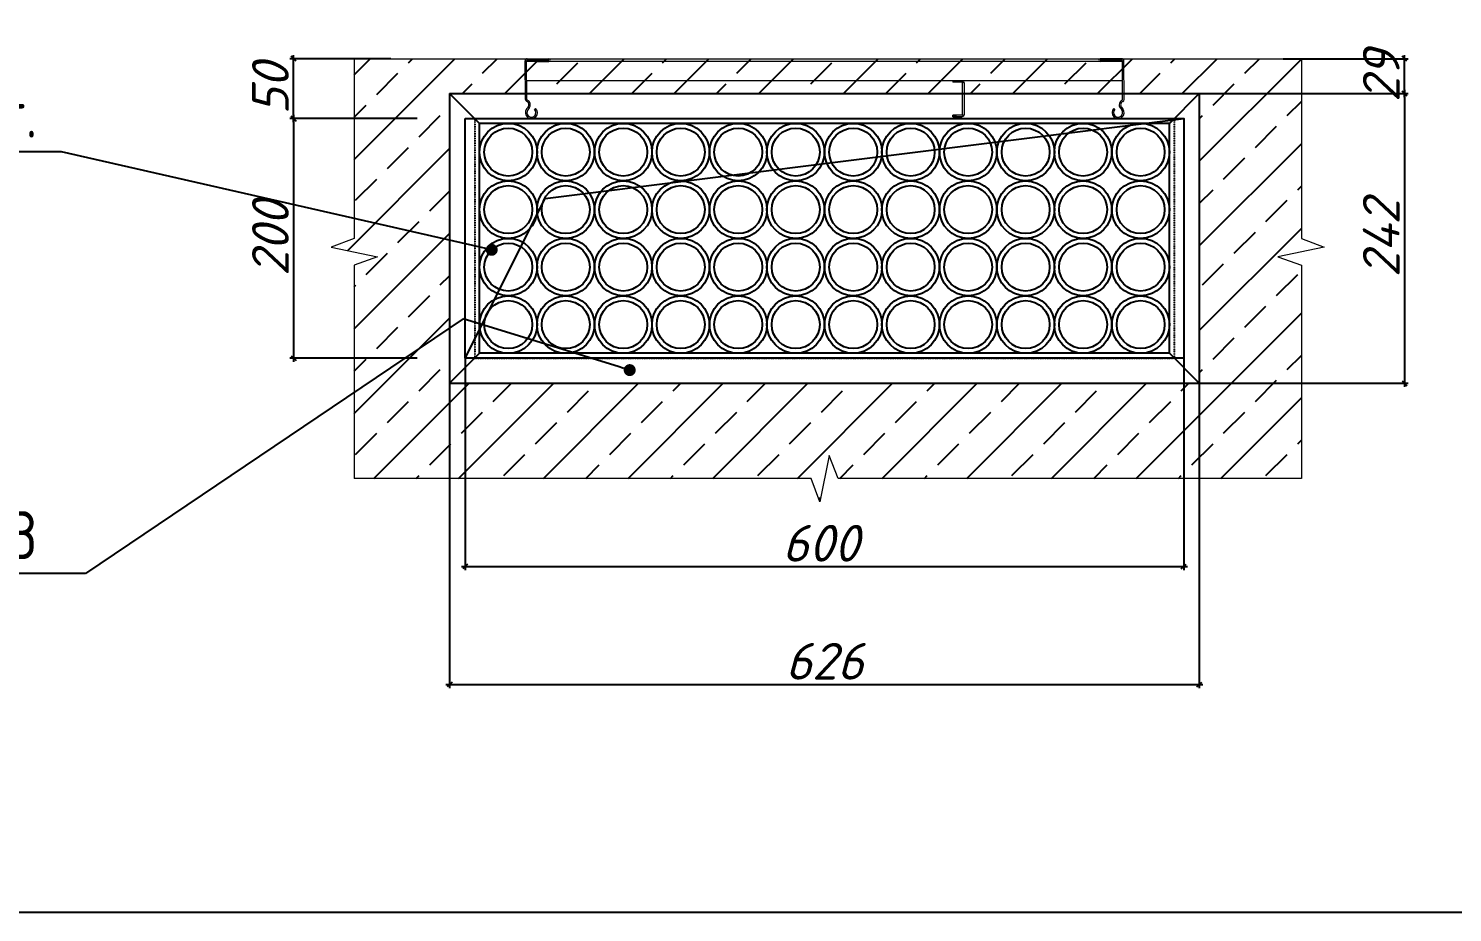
# Model space of a CAD drawing. Header units: millimetres. Extents: x -42533 to 645315, y 3457 to 82611.
# Drawn here: x 303352 to 309170, y 5128 to 8740 of the extents above; entities that cross this region are included whole.
import ezdxf
from ezdxf import colors
from ezdxf.entities.mleader import LeaderData, LeaderLine
from ezdxf.math import Vec2, Vec3

# ---------------------------------------------------------------- set-up
doc = ezdxf.new("R2010")
doc.units = ezdxf.units.MM
doc.linetypes.add('ШТРИХОВАЯ', pattern=[0.75, 0.5, -0.25])
for name, color, linetype in [('PDF _Геометрия', 7, 'Continuous'), ('Обрамление гильз', 5, 'Continuous'), ('ЭОМ_Лотки рабочие', 5, 'Continuous')]:
    doc.layers.add(name, color=color, linetype=linetype)
doc.layers.add('ЭМ_кабеленесущие конструкции', color=7, linetype='Continuous', lineweight=15)
doc.layers.add('ЭОМ_Освещение рабочее', color=7, linetype='Continuous', lineweight=9, true_color=0x312af4)
doc.styles.add('ISOCPEUR', font='isocpeur.ttf', dxfattribs={"width": 0.85, "height": 275})
doc.styles.add('MYSTYLE', font='isocpeur.ttf', dxfattribs={"oblique": 15})
doc.dimstyles.new('1', dxfattribs={"dimtxt": 35, "dimasz": 20, "dimexe": 15, "dimexo": 0.625, "dimgap": 20, "dimtad": 1, "dimdec": 0, "dimtxsty": 'MYSTYLE', "dimblk": 'OBLIQUE', "dimcen": 0, "dimdle": 15, "dimadec": 0, "dimazin": 0, "dimtfac": 1, "dimtdec": 0, "dimtmove": 0, "dimatfit": 3, "dimldrblk": 'OBLIQUE', "dimfxl": 1, "dimarcsym": 0})

# ---------------------------------------------------------------- blocks, each defined once
blk = doc.blocks.new('_Oblique')
at = {"color": 0, "linetype": 'ByBlock', "lineweight": -2}
blk.add_line((-0.5, -0.5), (0.5, 0.5), dxfattribs=at)
blk = doc.blocks.new('*D1786')
at = {"color": 0, "lineweight": -2, "transparency": 16777216}
for p, q in [((308478.1, 8616), (308988.5, 8616)), ((308973.5, 8459.1), (308973.5, 8631)), ((308331.6, 8474.1), (308988.5, 8474.1))]:
    blk.add_line(p, q, dxfattribs=at)
at = {"layer": 'Defpoints', "color": 0, "transparency": 16777216}
for p in [(308477.5, 8616), (308973.5, 8616), (308331, 8474.1)]:
    blk.add_point(p, dxfattribs=at)
at = {"color": 0, "lineweight": -2, "transparency": 16777216, "xscale": 20, "yscale": 20, "zscale": 20}
for p, rotation in [((308973.5, 8616), 90), ((308973.5, 8474.1), 270)]:
    blk.add_blockref('_Oblique', p, dxfattribs=dict(at, rotation=rotation))
at = {"color": 0, "transparency": 16777216, "insert": (308878.5, 8545.1), "char_height": 150, "attachment_point": 5, "rotation": 90, "style": 'MYSTYLE'}
blk.add_mtext('29', dxfattribs=at)
blk = doc.blocks.new('*D1787')
at = {"color": 0, "lineweight": -2, "transparency": 16777216}
for p, q in [((308135.9, 8474.1), (308988.5, 8474.1)), ((308973.5, 8489.1), (308973.5, 7275.1)), ((308135.9, 7290.1), (308988.5, 7290.1))]:
    blk.add_line(p, q, dxfattribs=at)
at = {"layer": 'Defpoints', "color": 0, "transparency": 16777216}
for p in [(308135.3, 8474.1), (308135.3, 7290.1), (308973.5, 7290.1)]:
    blk.add_point(p, dxfattribs=at)
at = {"color": 0, "lineweight": -2, "transparency": 16777216, "xscale": 20, "yscale": 20, "zscale": 20}
for p, rotation in [((308973.5, 8474.1), 90), ((308973.5, 7290.1), 270)]:
    blk.add_blockref('_Oblique', p, dxfattribs=dict(at, rotation=rotation))
at = {"color": 0, "transparency": 16777216, "insert": (308878.5, 7882.1), "char_height": 150, "attachment_point": 5, "rotation": 90, "style": 'MYSTYLE'}
blk.add_mtext('242', dxfattribs=at)
blk = doc.blocks.new('*D1788')
at = {"color": 0, "lineweight": -2, "transparency": 16777216}
for p, q in [((305136.1, 7392.2), (305136.1, 6526.5)), ((308071.7, 7392.2), (308071.7, 6526.5)), ((305121.1, 6541.5), (308086.7, 6541.5))]:
    blk.add_line(p, q, dxfattribs=at)
at = {"layer": 'Defpoints', "color": 0, "transparency": 16777216}
for p in [(305136.1, 7392.8), (308071.7, 7392.8), (308071.7, 6541.5)]:
    blk.add_point(p, dxfattribs=at)
at = {"color": 0, "lineweight": -2, "transparency": 16777216, "xscale": 20, "yscale": 20, "zscale": 20, "rotation": 180}
blk.add_blockref('_Oblique', (305136.1, 6541.5), dxfattribs=at)
at = {"color": 0, "lineweight": -2, "transparency": 16777216, "xscale": 20, "yscale": 20, "zscale": 20}
blk.add_blockref('_Oblique', (308071.7, 6541.5), dxfattribs=at)
at = {"color": 0, "transparency": 16777216, "insert": (306588, 6636.5), "char_height": 150, "attachment_point": 5, "style": 'MYSTYLE'}
blk.add_mtext('600', dxfattribs=at)
blk = doc.blocks.new('*D1789')
at = {"color": 0, "lineweight": -2, "transparency": 16777216}
for p, q in [((305072.5, 7289.5), (305072.5, 6044.5)), ((308135.3, 7289.5), (308135.3, 6044.5)), ((305057.5, 6059.5), (308150.3, 6059.5))]:
    blk.add_line(p, q, dxfattribs=at)
at = {"layer": 'Defpoints', "color": 0, "transparency": 16777216}
for p in [(305072.5, 7290.1), (308135.3, 7290.1), (308135.3, 6059.5)]:
    blk.add_point(p, dxfattribs=at)
at = {"color": 0, "lineweight": -2, "transparency": 16777216, "xscale": 20, "yscale": 20, "zscale": 20, "rotation": 180}
blk.add_blockref('_Oblique', (305072.5, 6059.5), dxfattribs=at)
at = {"color": 0, "lineweight": -2, "transparency": 16777216, "xscale": 20, "yscale": 20, "zscale": 20}
blk.add_blockref('_Oblique', (308135.3, 6059.5), dxfattribs=at)
at = {"color": 0, "transparency": 16777216, "insert": (306603.9, 6154.5), "char_height": 150, "attachment_point": 5, "style": 'MYSTYLE'}
blk.add_mtext('626', dxfattribs=at)
blk = doc.blocks.new('_Dot')
at = {"color": 0, "linetype": 'ByBlock', "lineweight": -2}
blk.add_line((-0.5, 0), (-1, 0), dxfattribs=at)
at = {"color": 0, "linetype": 'ByBlock', "const_width": 0.5}
blk.add_lwpolyline([(-0.25, 0, 1), (0.25, 0, 1)], format="xyb", close=True, dxfattribs=at)
blk = doc.blocks.new('*D1790')
at = {"color": 0, "lineweight": -2, "transparency": 16777216}
for p, q in [((304832.6, 8616), (304420.4, 8616)), ((304435.4, 8356.4), (304435.4, 8631)), ((304769, 8371.4), (304420.4, 8371.4))]:
    blk.add_line(p, q, dxfattribs=at)
at = {"layer": 'Defpoints', "color": 0, "transparency": 16777216}
for p in [(304435.4, 8616), (304833.2, 8616), (304769.6, 8371.4)]:
    blk.add_point(p, dxfattribs=at)
at = {"color": 0, "lineweight": -2, "transparency": 16777216, "xscale": 20, "yscale": 20, "zscale": 20}
for p, rotation in [((304435.4, 8616), 90), ((304435.4, 8371.4), 270)]:
    blk.add_blockref('_Oblique', p, dxfattribs=dict(at, rotation=rotation))
at = {"color": 0, "transparency": 16777216, "insert": (304340.4, 8493.7), "char_height": 150, "attachment_point": 5, "rotation": 90, "style": 'MYSTYLE'}
blk.add_mtext('50', dxfattribs=at)
blk = doc.blocks.new('*D1791')
at = {"color": 0, "lineweight": -2, "transparency": 16777216}
for p, q in [((304435.4, 8386.4), (304435.4, 7377.8)), ((304939.7, 8371.4), (304420.4, 8371.4)), ((304939.7, 7392.8), (304420.4, 7392.8))]:
    blk.add_line(p, q, dxfattribs=at)
at = {"layer": 'Defpoints', "color": 0, "transparency": 16777216}
for p in [(304940.4, 8371.4), (304435.4, 7392.8), (304940.4, 7392.8)]:
    blk.add_point(p, dxfattribs=at)
at = {"color": 0, "lineweight": -2, "transparency": 16777216, "xscale": 20, "yscale": 20, "zscale": 20}
for p, rotation in [((304435.4, 8371.4), 90), ((304435.4, 7392.8), 270)]:
    blk.add_blockref('_Oblique', p, dxfattribs=dict(at, rotation=rotation))
at = {"color": 0, "transparency": 16777216, "insert": (304340.4, 7882.1), "char_height": 150, "attachment_point": 5, "rotation": 90, "style": 'MYSTYLE'}
blk.add_mtext('200', dxfattribs=at)
blk = doc.blocks.new('*U404')
at = {"color": 0, "linetype": 'ByBlock', "lineweight": -2}
for p, q in [((-247.9, 37.9), (-249.2, 39.6)), ((-247, 38.7), (-248.2, 40.3)), ((-241.7, 39.1), (-242.5, 39.9)), ((241.2, 39), (242, 39.9)), ((246.5, 38.6), (247.7, 40.2)), ((247.4, 37.9), (248.7, 39.5)), ((-250.2, 31.7), (-250, -0.6)), ((-249, 31.7), (-248.8, -0.6)), ((248.5, 31.6), (248.8, -0.6)), ((249.7, 31.6), (250, -0.6)), ((-248.8, 16), (248.8, 15.9)), ((-248.8, 0), (248.8, 0)), ((-240, 0), (-230.2, 0)), ((-240, -1.2), (-240, 0)), ((-248.2, -1.2), (-230.2, -1.2)), ((-248.2, -2.4), (-230.2, -2.4)), ((240, 0), (230.2, 0)), ((248.2, -1.2), (230.2, -1.2)), ((248.2, -2.4), (230.2, -2.4)), ((240, -1.2), (240, 0))]:
    blk.add_line(p, q, dxfattribs=at)
for centre, radius, start, end in [((-245.2, 42.6), 5, 314.998, 217.7354), ((244.7, 42.6), 5, 322.2607, 224.998), ((-250.3, 36.1), 3, 292.9266, 37.7354), ((-245.2, 42.6), 3.8, 314.998, 217.7354), ((-250.3, 36.1), 4.2, 292.9266, 37.7354), ((244.7, 42.6), 3.8, 322.2607, 224.998), ((249.8, 36), 4.2, 142.2607, 247.0694), ((249.8, 36), 3, 142.2607, 247.0694), ((-248.4, 31.7), 1.8, 112.9266, 179.998), ((-248.4, 31.7), 0.6, 112.9266, 179.998), ((247.9, 31.6), 0.6, 359.998, 67.0694), ((247.9, 31.6), 1.8, 359.998, 67.0694), ((-230.2, -1.2), 1.2, 269.998, 89.998), ((-248.2, -0.6), 1.8, 179.998, 269.998), ((-248.2, -0.6), 0.6, 179.998, 269.998), ((230.2, -1.2), 1.2, 89.998, 269.998), ((248.2, -0.6), 0.6, 269.998, 359.998), ((248.2, -0.6), 1.8, 268.998, 358.998)]:
    blk.add_arc(centre, radius, start, end, dxfattribs=at)
blk = doc.blocks.new('ПЕРЕГОРОДКА')
for points in [[(-9.3, 28.2), (-9.3, 1.8)], [(-8.1, 1.8), (-8.1, 28.2)], [(-7.5, 30), (0, 30), (0, 28.8)], [(-7.5, 28.8), (0, 28.8)], [(-7.5, 1.2), (0, 1.2)], [(-7.5, 0), (0, 0), (0, 1.2)]]:
    blk.add_lwpolyline(points)
for centre, radius, start, end in [((-7.5, 28.2), 1.8, 90, 180), ((-7.5, 28.2), 0.6, 90, 180), ((-7.5, 1.8), 1.8, 180, 270), ((-7.5, 1.8), 0.6, 180, 270)]:
    blk.add_arc(centre, radius, start, end)

msp = doc.modelspace()

# ---------------------------------------------------------------- hatches: boundary and pattern name
h = msp.add_hatch()
h.set_pattern_fill('ANSI33', color=256, scale=978.539236)
h.set_pattern_definition([(45, (207904.46, -442842.57), (-172.98293, 172.98293), []), (45, (208077.44, -442842.57), (-172.98293, 172.98293), [122.3174, -61.1587])])
h.paths.add_polyline_path([(308552.4, 7772.1), (308456.6, 7807), (308645.6, 7845.9), (308552.4, 7882.1), (308552.4, 8616), (304682.3, 8616), (304682.3, 7882.1), (304589, 7845.9), (304778.1, 7807), (304682.3, 7772.1), (304682.3, 6901.7), (306549.5, 6901.7), (306584.5, 6805.9), (306623.3, 6994.9), (306659.6, 6901.7), (308552.4, 6901.7)])
h.paths.add_polyline_path([(305072.5, 7290.1), (305072.5, 8474.1), (308135.3, 8474.1), (308135.3, 7290.1)], flags=16)
at = {"layer": 'ЭОМ_Освещение рабочее'}
h = msp.add_hatch(dxfattribs=at)
h.set_pattern_fill('ANGLE', color=256, scale=0.48927)
h.set_pattern_definition([(0, (-244680.9194, -282423.542), (0, 3.417548282), [2.48548966, -0.932058622]), (90, (-244680.9194, -282423.542), (-3.417548282, 2e-16), [2.48548966, -0.932058622])])
edge = h.paths.add_edge_path()
edge.add_arc((307165.2, 8517), 8.81, 360, 450)
edge = h.paths.add_edge_path(flags=16)
edge.add_arc((307165.2, 8517), 2.94, 0, 90)
edge = h.paths.add_edge_path(flags=16)
edge.add_line((307165.2, 8519.9), (307128.6, 8519.9))
edge = h.paths.add_edge_path()
edge.add_line((307165.2, 8525.8), (307128.6, 8525.8))
edge.add_line((307128.6, 8525.8), (307128.6, 8519.9))
edge = h.paths.add_edge_path()
edge.add_arc((307165.2, 8387.8), 8.81, 270, 360)
edge = h.paths.add_edge_path(flags=16)
edge.add_arc((307165.2, 8387.8), 2.94, 270, 360)
edge = h.paths.add_edge_path(flags=16)
edge.add_line((307165.2, 8384.9), (307128.6, 8384.9))
edge = h.paths.add_edge_path()
edge.add_line((307165.2, 8379), (307128.6, 8379))
edge.add_line((307128.6, 8379), (307128.6, 8384.9))
edge = h.paths.add_edge_path()
edge.add_line((307174, 8517), (307174, 8387.8))
edge = h.paths.add_edge_path()
edge.add_line((307168.2, 8387.8), (307168.2, 8517))

# ---------------------------------------------------------------- linework, layer by layer
at = {"color": 240, "true_color": 0xed1f24}
for centre, radius in [((305312.2, 8234.4), 117.4), ((305312.2, 8234.4), 97.9), ((305547.1, 8234.4), 117.4), ((305547.1, 8234.4), 97.9), ((305781.9, 8234.4), 117.4), ((305781.9, 8234.4), 97.9), ((306016.8, 8234.4), 117.4), ((306016.8, 8234.4), 97.9), ((306251.6, 8234.4), 117.4), ((306251.6, 8234.4), 97.9), ((306486.5, 8234.4), 117.4), ((306486.5, 8234.4), 97.9), ((306721.3, 8234.4), 117.4), ((306721.3, 8234.4), 97.9), ((306956.2, 8234.4), 117.4), ((306956.2, 8234.4), 97.9), ((307191, 8234.4), 117.4), ((307191, 8234.4), 97.9), ((307425.9, 8234.4), 117.4), ((307425.9, 8234.4), 97.9), ((307660.7, 8234.4), 117.4), ((307660.7, 8234.4), 97.9), ((307895.6, 8234.4), 117.4), ((307895.6, 8234.4), 97.9), ((305312.2, 7999.5), 117.4), ((305312.2, 7999.5), 97.9), ((305547.1, 7999.5), 117.4), ((305547.1, 7999.5), 97.9), ((305781.9, 7999.5), 117.4), ((305781.9, 7999.5), 97.9), ((306016.8, 7999.5), 117.4), ((306016.8, 7999.5), 97.9), ((306251.6, 7999.5), 117.4), ((306251.6, 7999.5), 97.9), ((306486.5, 7999.5), 117.4), ((306486.5, 7999.5), 97.9), ((306721.3, 7999.5), 117.4), ((306721.3, 7999.5), 97.9), ((306956.2, 7999.5), 117.4), ((306956.2, 7999.5), 97.9), ((307191, 7999.5), 117.4), ((307191, 7999.5), 97.9), ((307425.9, 7999.5), 117.4), ((307425.9, 7999.5), 97.9), ((307660.7, 7999.5), 117.4), ((307660.7, 7999.5), 97.9), ((307895.6, 7999.5), 117.4), ((307895.6, 7999.5), 97.9), ((305312.2, 7764.7), 117.4), ((305312.2, 7764.7), 97.9), ((305547.1, 7764.7), 117.4), ((305547.1, 7764.7), 97.9), ((305781.9, 7764.7), 117.4), ((305781.9, 7764.7), 97.9), ((306016.8, 7764.7), 117.4), ((306016.8, 7764.7), 97.9), ((306251.6, 7764.7), 117.4), ((306251.6, 7764.7), 97.9), ((306486.5, 7764.7), 117.4), ((306486.5, 7764.7), 97.9), ((306721.3, 7764.7), 117.4), ((306721.3, 7764.7), 97.9), ((306956.2, 7764.7), 117.4), ((306956.2, 7764.7), 97.9), ((307191, 7764.7), 117.4), ((307191, 7764.7), 97.9), ((307425.9, 7764.7), 117.4), ((307425.9, 7764.7), 97.9), ((307660.7, 7764.7), 117.4), ((307660.7, 7764.7), 97.9), ((307895.6, 7764.7), 117.4), ((307895.6, 7764.7), 97.9), ((305312.2, 7529.8), 117.4), ((305312.2, 7529.8), 97.9), ((305547.1, 7529.8), 117.4), ((305547.1, 7529.8), 97.9), ((305781.9, 7529.8), 117.4), ((305781.9, 7529.8), 97.9), ((306016.8, 7529.8), 117.4), ((306016.8, 7529.8), 97.9), ((306251.6, 7529.8), 117.4), ((306251.6, 7529.8), 97.9), ((306486.5, 7529.8), 117.4), ((306486.5, 7529.8), 97.9), ((306721.3, 7529.8), 117.4), ((306721.3, 7529.8), 97.9), ((306956.2, 7529.8), 117.4), ((306956.2, 7529.8), 97.9), ((307191, 7529.8), 117.4), ((307191, 7529.8), 97.9), ((307425.9, 7529.8), 117.4), ((307425.9, 7529.8), 97.9), ((307660.7, 7529.8), 117.4), ((307660.7, 7529.8), 97.9), ((307895.6, 7529.8), 117.4), ((307895.6, 7529.8), 97.9)]:
    msp.add_circle(centre, radius, dxfattribs=at)
at = {"layer": 'Defpoints'}
msp.add_lwpolyline([(305136.1, 8371.4), (308071.7, 8371.4), (308071.7, 7392.8), (305136.1, 7392.8)], close=True, dxfattribs=at)
msp.add_lwpolyline([(305136.1, 7392.8), (305462.3, 8045.2), (308071.7, 8371.4)], dxfattribs=at)
at = {"layer": 'PDF _Геометрия', "lineweight": 13}
msp.add_line((304682.3, 8616), (308552.4, 8616), dxfattribs=at)
for points in [[(304682.3, 8616), (304682.3, 7882.1), (304589, 7845.9), (304778.1, 7807), (304682.3, 7772.1), (304682.3, 6901.7)], [(308552.4, 8616), (308552.4, 7882.1), (308645.6, 7845.9), (308456.6, 7807), (308552.4, 7772.1), (308552.4, 6901.7)], [(308552.4, 6901.7), (306659.6, 6901.7), (306623.3, 6994.9), (306584.5, 6805.9), (306549.5, 6901.7), (304682.3, 6901.7)]]:
    msp.add_lwpolyline(points, dxfattribs=at)
at = {"layer": 'Обрамление гильз', "color": 5}
for points in [[(305072.5, 8474.1), (308135.3, 8474.1), (308013, 8351.8), (305194.8, 8351.8)], [(305072.5, 8474.1), (305072.5, 7290.1), (305194.8, 7412.4), (305194.8, 8351.8)], [(308135.3, 8474.1), (308135.3, 7290.1), (308013, 7412.4), (308013, 8351.8)], [(305072.5, 7290.1), (308135.3, 7290.1), (308013, 7412.4), (305194.8, 7412.4)]]:
    msp.add_lwpolyline(points, close=True, dxfattribs=at)
at = {"layer": 'Обрамление гильз', "color": 5, "linetype": 'ШТРИХОВАЯ', "ltscale": 0.2}
for points in [[(305175.2, 8371.4), (308032.5, 8371.4)], [(305175.2, 8371.4), (305175.2, 7392.8)], [(308032.5, 8371.4), (308032.5, 7392.8)], [(305175.2, 7392.8), (308032.5, 7392.8)]]:
    msp.add_lwpolyline(points, dxfattribs=at)
at = {"layer": 'ЭОМ_Лотки рабочие', "color": 7}
msp.add_lwpolyline([(298425.9, 19153), (315607.1, 19153), (315607.1, 5127.9), (298425.9, 5127.9)], close=True, dxfattribs=at)

# ---------------------------------------------------------------- block references
at = {"layer": 'ЭОМ_Освещение рабочее', "xscale": 4.892696180111658, "yscale": 4.892696180111658, "zscale": 4.892696180111658, "rotation": 180}
msp.add_blockref('*U404', (306603.9, 8604.1), dxfattribs=at)
at = {"layer": 'ЭОМ_Освещение рабочее', "color": 244, "true_color": 0x991b1e, "xscale": -4.892696180111658, "yscale": 4.892696180111658, "zscale": 4.892696180111658}
msp.add_blockref('ПЕРЕГОРОДКА', (307128.6, 8379), dxfattribs=at)

# ---------------------------------------------------------------- dimensions: what is measured, and where the dimension line sits
for base, p1, p2, text, picture, middle in [((308973.5, 8616), (308331, 8474.1), (308477.5, 8616), '29', '*D1786', (308973.5, 8545.1)), ((304435.4, 8616), (304769.6, 8371.4), (304833.2, 8616), '50', '*D1790', (304435.4, 8493.7)), ((304435.4, 7392.8), (304940.4, 8371.4), (304940.4, 7392.8), '200', '*D1791', (304435.4, 7882.1))]:
    dim = msp.add_linear_dim(base=base, p1=p1, p2=p2, angle=90, text=text, dimstyle='1', override={"dimtxt": 150, "dimtmove": 1})
    dim.commit()
    dim.dimension.update_dxf_attribs({"geometry": picture, "text_midpoint": middle, "dimtype": 160})
dim = msp.add_linear_dim(base=(308973.5, 7290.1), p1=(308135.3, 8474.1), p2=(308135.3, 7290.1), angle=90, text='242', dimstyle='1', override={"dimtxt": 150, "dimtmove": 1})
dim.commit()
dim.dimension.update_dxf_attribs({"geometry": '*D1787', "text_midpoint": (308878.5, 7882.1)})
dim = msp.add_linear_dim(base=(308071.7, 6541.5), p1=(305136.1, 7392.8), p2=(308071.7, 7392.8), text='600', dimstyle='1', override={"dimtxt": 150, "dimtmove": 1})
dim.commit()
dim.dimension.update_dxf_attribs({"geometry": '*D1788', "text_midpoint": (306588, 6541.5), "dimtype": 160})
dim = msp.add_linear_dim(base=(308135.3, 6059.5), p1=(305072.5, 7290.1), p2=(308135.3, 7290.1), text='626', dimstyle='1', override={"dimtxt": 150, "dimtmove": 1})
dim.commit()
dim.dimension.update_dxf_attribs({"geometry": '*D1789', "text_midpoint": (306603.9, 6154.5)})

# ---------------------------------------------------------------- leaders
at = {"layer": 'ЭМ_кабеленесущие конструкции', "lineweight": 5}
ml = msp.add_multileader_mtext('Standard', dxfattribs=at)
ml.set_content('Труба ВГП Ду=40 48шт.', color=256, style='ISOCPEUR')
ml.set_leader_properties()
ml.set_arrow_properties(name='DOT')
ml.build(insert=Vec2(0, 0))
ml.multileader.update_dxf_attribs({"text_left_attachment_type": 6, "text_right_attachment_type": 6, "dogleg_length": 0.00122, "arrow_head_size": 48.9, "scale": 10})
ctx = ml.context
ctx.base_point, ctx.scale, ctx.char_height, ctx.arrow_head_size, ctx.landing_gap_size, ctx.plane_origin = Vec3(301494.2, 8235.3), 10, 195.708, 48.9, 97.9, Vec3(308778.7, 8774.2)
ctx.left_attachment, ctx.right_attachment, ctx.text_align_type = 6, 6, 2
notes = []
notes.append((ctx, [(1, (1, 1, 0), (303486.6, 8235.3), (-1, 0), 0.0597, [(2, [(305244.4, 7835.2)], 0, [])])]))
ctx.mtext.insert, ctx.mtext.width, ctx.mtext.defined_height, ctx.mtext.alignment, ctx.mtext.flow_direction = Vec3(303388.7, 8489.7), 1821.596, 386, 3, 5
ml = msp.add_multileader_mtext('Standard', dxfattribs=at)
ml.set_content('Обрамление трубного блока из уголка 25х25х4 ГОСТ 8509-93', color=256, style='ISOCPEUR')
ml.set_leader_properties()
ml.set_arrow_properties(name='DOT')
ml.build(insert=Vec2(0, 0))
ml.multileader.update_dxf_attribs({"text_left_attachment_type": 6, "text_right_attachment_type": 6, "dogleg_length": 0.00122, "arrow_head_size": 48.9, "scale": 10})
ctx = ml.context
ctx.base_point, ctx.scale, ctx.char_height, ctx.arrow_head_size, ctx.landing_gap_size, ctx.plane_origin = Vec3(299206.9, 6512.4), 10, 195.708, 48.9, 97.9, Vec3(303043.6, 7237.6)
ctx.left_attachment, ctx.right_attachment, ctx.text_align_type = 6, 6, 2
notes.append((ctx, [(1, (1, 1, 0), (303584.5, 6512.4), (-1, 0), 97.9, [(2, [(305808.3, 7343.9), (305128.2, 7553.1)], 0, [])])]))
ctx.mtext.insert, ctx.mtext.width, ctx.mtext.defined_height, ctx.mtext.alignment, ctx.mtext.flow_direction = Vec3(303388.7, 6766.8), 4196.374, 525.7, 3, 5
for ctx, leaders in notes:
    for number, flags, end, landing, length, lines in leaders:
        leader = LeaderData()
        leader.index, (leader.has_last_leader_line, leader.has_dogleg_vector, leader.attachment_direction) = number, flags
        leader.last_leader_point, leader.dogleg_vector, leader.dogleg_length = Vec3(end), Vec3(landing), length
        for number, points, colour, breaks in lines:
            line = LeaderLine()
            line.index, line.vertices, line.color, line.breaks = number, Vec3.list(points), colors.encode_raw_color(colour), breaks
            leader.lines.append(line)
        ctx.leaders.append(leader)

doc.saveas('drawing.dxf')
